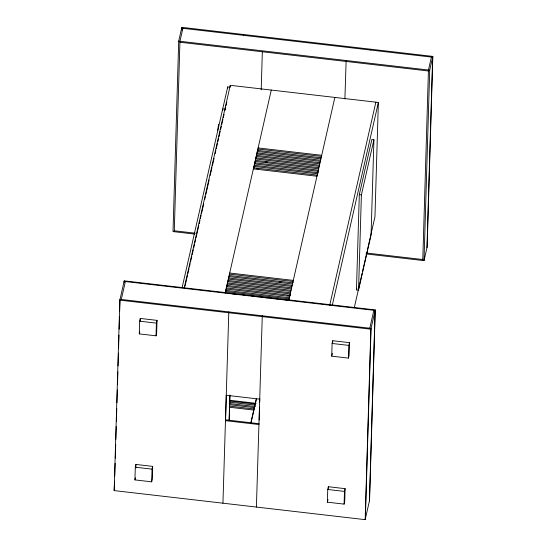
<?xml version="1.0" encoding="UTF-8"?>
<svg xmlns="http://www.w3.org/2000/svg" width="547" height="547" viewBox="0 0 547 547"><rect width="100%" height="100%" fill="white"/><g stroke="black" fill="none" stroke-linecap="round" stroke-linejoin="round"><path stroke-width="0.82" d="M114.159 490.597L119.848 300.146L124.231 280.857L375.242 309.91L369.553 500.361L365.17 519.65L114.159 490.597L114.603 481.23M114.761 476.102L115.144 463.295M115.294 458.167L115.704 444.506M115.855 439.378L116.237 426.571M116.388 421.443L116.771 408.636M116.949 402.654L117.331 389.847M117.489 384.719L117.872 371.912M118.049 365.929L118.432 353.123M118.583 347.995L118.966 335.188M119.143 329.205L119.526 316.398M119.684 311.27L120.039 299.318L371.051 328.371L365.362 518.823M124.183 282.56L124.231 280.857M134.924 479.897L135.307 467.206L135.929 464.451L152.668 466.386L152.285 479.083L151.663 481.839L134.924 479.897L135.396 477.832M139.287 333.889L139.67 321.192L140.292 318.436L157.03 320.371L156.647 333.068L156.025 335.824L139.287 333.889L139.758 331.824M135.834 467.835L135.929 464.451M140.217 320.973L140.292 318.436M151.663 481.839L152.039 469.141L152.668 466.386M156.025 335.824L156.401 323.127L157.03 320.371M365.943 253.911L424.021 260.632L427.152 246.854L432.841 56.403L181.83 27.35L178.698 41.128L173.009 231.579L194.616 234.082M174.267 231.723L179.949 41.271L182.896 28.321M181.59 29.887L181.638 28.177L432.65 57.23L426.961 247.682M181.748 29.914L181.83 27.35M217.802 130.2L218.526 124.272L218.431 127.444M222.643 110.679L222.697 108.976L225.207 109.27M227.655 88.635L227.702 86.932L230.212 87.226M230.232 86.59L230.273 85.318L378.367 102.46L374.955 216.735L367.393 250.027M225.467 292.761L225.508 291.489L289.096 298.853L289.055 300.118M226.014 290.915L226.068 289.014L289.657 296.371L289.623 297.643M226.595 287.804L226.636 286.532L290.225 293.889L290.17 295.797M227.142 285.958L227.196 284.05L290.785 291.414M227.723 282.84L227.764 281.568L291.353 288.932M228.27 280.994L228.325 279.093L291.913 286.45M228.851 277.883L228.885 276.611L292.474 283.975M229.391 276.037L229.453 274.129L293.042 281.493L293.001 282.765M222.937 503.185L228.81 311.906M225.569 420.369L226.308 395.604M229.104 420.397L229.843 395.625M229.2 420.698L229.966 395.078M253.87 168.298L253.931 166.391L317.52 173.755L317.479 175.019M254.458 165.18L254.492 163.915L318.08 171.273L318.026 173.18M254.998 163.334L255.059 161.433L318.648 168.791L318.586 170.698M255.565 160.859L255.62 158.951L319.209 166.315M256.126 158.377L256.181 156.469L319.769 163.833M256.687 155.895L256.748 153.994L320.337 161.351M257.254 153.42L257.309 151.512L320.898 158.876M257.815 150.938L257.876 149.03L321.465 156.394M261.206 89.79L262.341 51.767M256.399 507.062L262.28 315.783M259.169 419.973L259.551 407.166M259.702 402.038L259.804 398.626M327.366 502.173L327.749 489.476L328.378 486.721L345.109 488.662L344.726 501.36L344.104 504.115L327.366 502.173L327.995 499.418M331.728 356.165L332.111 343.468L332.733 340.713L349.471 342.648L349.089 355.345L348.466 358.1L331.728 356.165L332.357 353.41M328.323 488.416L328.378 486.721M332.685 342.401L332.733 340.713M344.89 98.986L346.135 60.902M344.104 504.115L344.48 491.418L345.109 488.662M348.466 358.1L348.842 345.403L349.471 342.648M356.459 289.876L359.304 194.65L371.823 139.54L373.916 139.779L371.071 235.005L358.552 290.115L356.459 289.876L356.835 288.228M358.552 290.115L361.396 194.889L373.916 139.779M365.17 519.65L370.859 329.198L375.242 309.91M369.43 500.915L375.119 310.464L124.107 281.404M422.763 260.488L428.451 70.037L431.398 57.086M424.021 260.632L429.71 70.18L432.841 56.403M121.29 299.462L125.366 281.548M182.076 287.777L227.702 86.932M184.318 287.592L230.273 85.318M185.016 286.163L187.416 275.592M187.799 273.924L188.988 268.686M189.365 267.018L190.124 263.688M190.5 262.027L191.765 256.461M192.141 254.799L193.276 249.808M193.713 247.873L194.472 244.543M194.848 242.882L195.607 239.552M195.983 237.883L198.752 225.692M199.197 223.737L199.956 220.407M200.332 218.738L201.091 215.409M201.467 213.747L203.669 204.072M204.687 199.593L205.44 196.264M205.822 194.602L209.145 179.956M210.171 175.457L211.983 167.478M212.359 165.816L214.062 158.336M215.087 153.816L215.839 150.487M216.222 148.818L217.46 143.362M217.836 141.7L218.595 138.377M218.971 136.709L220.195 131.342M220.571 129.673L221.323 126.343M221.706 124.682L222.937 119.246M223.32 117.584L224.072 114.255M224.92 110.528L225.679 107.198M226.055 105.537L226.814 102.207M243.559 35.343L243.743 34.516M225.125 293.165L271.271 90.064M232.878 293.999L233.001 293.445M266.348 297.869L266.471 297.322M250.875 422.804L256.358 398.688M250.861 423.44L256.529 398.489M288.905 299.694L334.86 97.428M370.736 50.064L370.921 49.237M329.711 305.274L375.857 102.173M332.227 305.561L378.367 102.46M354.34 307.462L362.093 273.336M362.476 271.668L367.01 251.695M369.793 328.227L373.861 310.313M422.92 258.984L422.79 259.538L366.449 253.015M178.698 41.128L429.71 70.18M179.922 42.222L428.424 70.987M258.122 147.929L321.711 155.293M257.562 150.411L321.151 157.768M256.994 152.893L320.583 160.25M256.434 155.369L320.022 162.732M255.873 157.851L319.462 165.208M255.305 160.333L318.894 167.69M265.739 162.035L267.435 162.233M254.745 162.808L318.333 170.172M254.177 165.29L317.766 172.654M253.617 167.772L317.205 175.129M256.413 168.592L258.109 168.791M253.364 168.873L316.952 176.23M359.304 194.65L361.396 194.889M174.295 230.772L195.32 233.207M229.699 273.028L293.288 280.392M229.138 275.51L292.727 282.867M279.421 281.828L281.117 282.02M228.578 277.992L292.166 285.349M228.01 280.467L291.599 287.831M227.449 282.949L291.038 290.307M226.882 285.431L290.471 292.789M226.321 287.907L289.91 295.271M287.626 295.503L289.322 295.701M225.761 290.389L289.349 297.753M228.584 293.26L230.28 293.459M232.824 293.753L235.367 294.047M237.911 294.341L239.607 294.539M242.998 294.929L244.694 295.127M247.237 295.421L248.933 295.619M251.476 295.913L254.02 296.207M256.564 296.501L259.107 296.795M260.803 296.994L263.346 297.288M265.89 297.582L268.433 297.876M270.129 298.067L272.673 298.368M275.216 298.662L277.76 298.956M280.303 299.25L281.999 299.441M284.543 299.735L287.086 300.036M119.848 300.146L370.859 329.198M139.67 321.192L156.401 323.127M332.111 343.468L348.842 345.403M226.157 395.262L259.627 399.139M229.863 400.288L256.133 403.33M229.747 401.06L255.182 404.007M229.501 402.161L254.936 405.108M229.186 403.542L255.47 406.585M229.781 404.739L254.369 407.583M229.466 406.12L254.054 408.965M229.22 407.221L253.808 410.065M135.307 467.206L152.039 469.141M327.749 489.476L344.48 491.418M225.583 419.829L225.398 420.657L258.868 424.534L259.052 423.706L225.583 419.829"/></g></svg>
